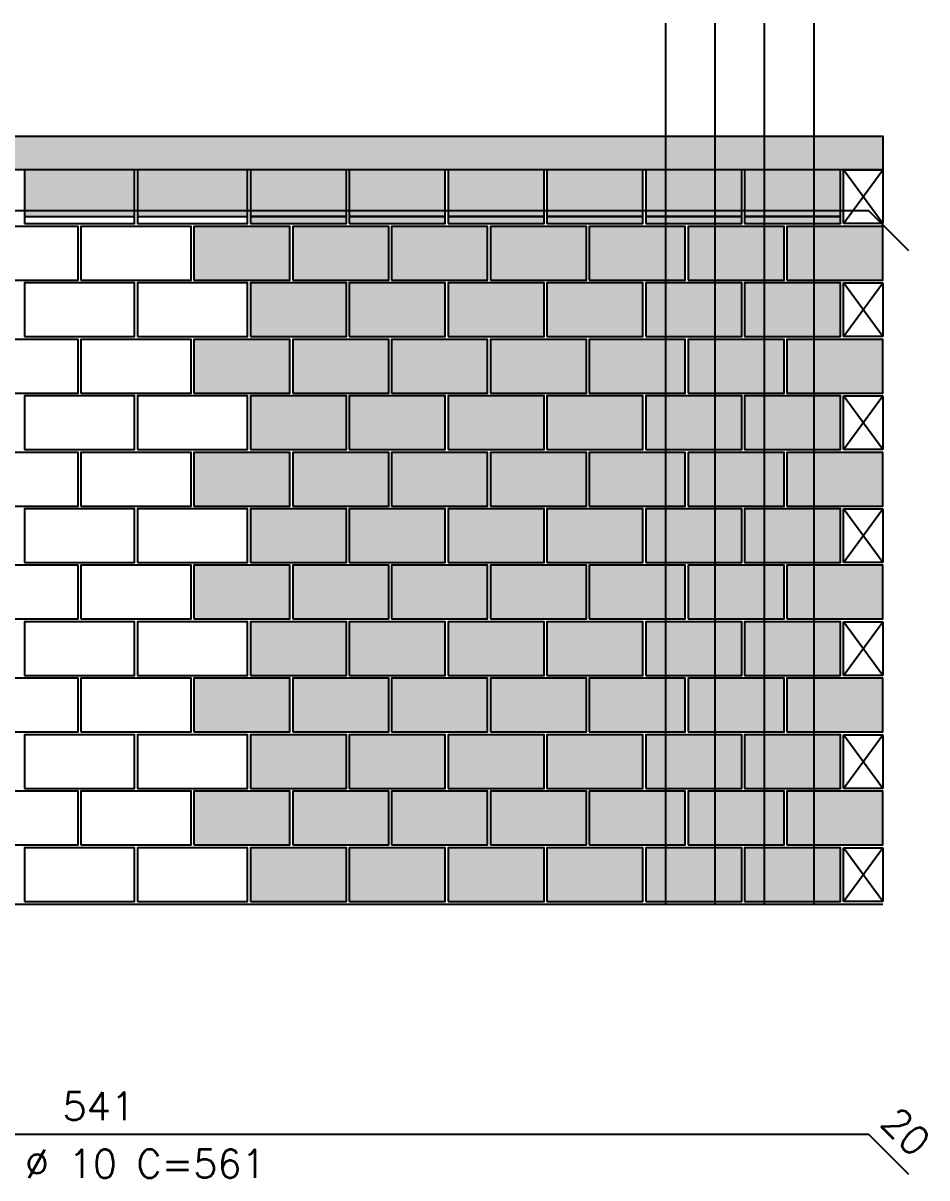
# Model space of a CAD drawing. Extents: x -1.9 to 86, y -1.6 to 60.9.
# Drawn here: x 25.78 to 32.18, y 45.17 to 53.35 of the extents above; entities that cross this region are included whole.
import ezdxf

# ---------------------------------------------------------------- set-up
doc = ezdxf.new("R2010")
doc.units = 0
doc.header["$MEASUREMENT"] = 0
for name, color, linetype in [('PENA_01', 1, 'CONTINUOUS'), ('PENA_02', 2, 'CONTINUOUS'), ('PENA_03', 3, 'CONTINUOUS'), ('PENA_05', 5, 'CONTINUOUS'), ('PENA_09', 254, 'CONTINUOUS'), ('PENA_11', 252, 'CONTINUOUS'), ('PENA_21', 100, 'CONTINUOUS')]:
    doc.layers.add(name, color=color, linetype=linetype)
doc.styles.get("Standard").update_dxf_attribs({"font": 'ROMANS.SHX'})

msp = doc.modelspace()

# ---------------------------------------------------------------- linework, layer by layer
at = {"layer": 'PENA_01', "linetype": 'Continuous'}
for p, q in [((25.787, 51.9772), (26.567, 51.9772)), ((26.587, 51.9772), (27.367, 51.9772)), ((27.387, 51.9772), (28.067, 51.9772)), ((28.087, 51.9772), (28.767, 51.9772)), ((28.787, 51.9772), (29.467, 51.9772)), ((29.487, 51.9772), (30.167, 51.9772)), ((30.187, 51.9772), (30.867, 51.9772)), ((30.887, 51.9772), (31.567, 51.9772))]:
    msp.add_line(p, q, dxfattribs=at)
at = {"layer": 'PENA_02', "linetype": 'Continuous'}
for p, q in [((31.587, 51.9272), (31.587, 52.3072)), ((31.587, 52.3072), (31.867, 52.3072)), ((31.867, 52.3072), (31.867, 51.9272)), ((31.867, 51.9272), (31.587, 51.9272)), ((31.587, 51.1272), (31.587, 51.5072)), ((31.587, 51.5072), (31.867, 51.5072)), ((31.867, 51.5072), (31.867, 51.1272)), ((31.867, 51.1272), (31.587, 51.1272)), ((31.587, 50.3272), (31.587, 50.7072)), ((31.587, 50.7072), (31.867, 50.7072)), ((31.867, 50.7072), (31.867, 50.3272)), ((31.867, 50.3272), (31.587, 50.3272)), ((31.587, 49.5272), (31.587, 49.9072)), ((31.587, 49.9072), (31.867, 49.9072)), ((31.867, 49.9072), (31.867, 49.5272)), ((31.867, 49.5272), (31.587, 49.5272)), ((31.587, 48.7272), (31.587, 49.1072)), ((31.587, 49.1072), (31.867, 49.1072)), ((31.867, 49.1072), (31.867, 48.7272)), ((31.867, 48.7272), (31.587, 48.7272)), ((31.587, 47.9272), (31.587, 48.3072)), ((31.587, 48.3072), (31.867, 48.3072)), ((31.867, 48.3072), (31.867, 47.9272)), ((31.867, 47.9272), (31.587, 47.9272)), ((31.587, 47.1272), (31.587, 47.5072)), ((31.587, 47.5072), (31.867, 47.5072)), ((31.867, 47.5072), (31.867, 47.1272)), ((31.867, 47.1272), (31.587, 47.1272)), ((8.887, 47.1072), (31.867, 47.1072))]:
    msp.add_line(p, q, dxfattribs=at)
for points in [[(8.887, 52.3072), (8.887, 52.5472), (31.867, 52.5472), (31.867, 52.3072), (8.887, 52.3072)], [(25.787, 51.9272), (26.567, 51.9272), (26.567, 52.3072), (25.787, 52.3072), (25.787, 51.9272)], [(26.587, 51.9272), (27.367, 51.9272), (27.367, 52.3072), (26.587, 52.3072), (26.587, 51.9272)], [(27.387, 51.9272), (28.067, 51.9272), (28.067, 52.3072), (27.387, 52.3072), (27.387, 51.9272)], [(28.087, 51.9272), (28.767, 51.9272), (28.767, 52.3072), (28.087, 52.3072), (28.087, 51.9272)], [(28.787, 51.9272), (29.467, 51.9272), (29.467, 52.3072), (28.787, 52.3072), (28.787, 51.9272)], [(29.487, 51.9272), (30.167, 51.9272), (30.167, 52.3072), (29.487, 52.3072), (29.487, 51.9272)], [(30.187, 51.9272), (30.867, 51.9272), (30.867, 52.3072), (30.187, 52.3072), (30.187, 51.9272)], [(30.887, 51.9272), (31.567, 51.9272), (31.567, 52.3072), (30.887, 52.3072), (30.887, 51.9272)], [(25.387, 51.5272), (26.167, 51.5272), (26.167, 51.9072), (25.387, 51.9072), (25.387, 51.5272)], [(26.187, 51.5272), (26.967, 51.5272), (26.967, 51.9072), (26.187, 51.9072), (26.187, 51.5272)], [(26.987, 51.5272), (27.667, 51.5272), (27.667, 51.9072), (26.987, 51.9072), (26.987, 51.5272)], [(27.687, 51.5272), (28.367, 51.5272), (28.367, 51.9072), (27.687, 51.9072), (27.687, 51.5272)], [(28.387, 51.5272), (29.067, 51.5272), (29.067, 51.9072), (28.387, 51.9072), (28.387, 51.5272)], [(29.087, 51.5272), (29.767, 51.5272), (29.767, 51.9072), (29.087, 51.9072), (29.087, 51.5272)], [(29.787, 51.5272), (30.467, 51.5272), (30.467, 51.9072), (29.787, 51.9072), (29.787, 51.5272)], [(30.487, 51.5272), (31.167, 51.5272), (31.167, 51.9072), (30.487, 51.9072), (30.487, 51.5272)], [(31.187, 51.5272), (31.867, 51.5272), (31.867, 51.9072), (31.187, 51.9072), (31.187, 51.5272)], [(25.787, 51.1272), (26.567, 51.1272), (26.567, 51.5072), (25.787, 51.5072), (25.787, 51.1272)], [(26.587, 51.1272), (27.367, 51.1272), (27.367, 51.5072), (26.587, 51.5072), (26.587, 51.1272)], [(27.387, 51.1272), (28.067, 51.1272), (28.067, 51.5072), (27.387, 51.5072), (27.387, 51.1272)], [(28.087, 51.1272), (28.767, 51.1272), (28.767, 51.5072), (28.087, 51.5072), (28.087, 51.1272)], [(28.787, 51.1272), (29.467, 51.1272), (29.467, 51.5072), (28.787, 51.5072), (28.787, 51.1272)], [(29.487, 51.1272), (30.167, 51.1272), (30.167, 51.5072), (29.487, 51.5072), (29.487, 51.1272)], [(30.187, 51.1272), (30.867, 51.1272), (30.867, 51.5072), (30.187, 51.5072), (30.187, 51.1272)], [(30.887, 51.1272), (31.567, 51.1272), (31.567, 51.5072), (30.887, 51.5072), (30.887, 51.1272)], [(25.387, 50.7272), (26.167, 50.7272), (26.167, 51.1072), (25.387, 51.1072), (25.387, 50.7272)], [(26.187, 50.7272), (26.967, 50.7272), (26.967, 51.1072), (26.187, 51.1072), (26.187, 50.7272)], [(26.987, 50.7272), (27.667, 50.7272), (27.667, 51.1072), (26.987, 51.1072), (26.987, 50.7272)], [(27.687, 50.7272), (28.367, 50.7272), (28.367, 51.1072), (27.687, 51.1072), (27.687, 50.7272)], [(28.387, 50.7272), (29.067, 50.7272), (29.067, 51.1072), (28.387, 51.1072), (28.387, 50.7272)], [(29.087, 50.7272), (29.767, 50.7272), (29.767, 51.1072), (29.087, 51.1072), (29.087, 50.7272)], [(29.787, 50.7272), (30.467, 50.7272), (30.467, 51.1072), (29.787, 51.1072), (29.787, 50.7272)], [(30.487, 50.7272), (31.167, 50.7272), (31.167, 51.1072), (30.487, 51.1072), (30.487, 50.7272)], [(31.187, 50.7272), (31.867, 50.7272), (31.867, 51.1072), (31.187, 51.1072), (31.187, 50.7272)], [(25.787, 50.3272), (26.567, 50.3272), (26.567, 50.7072), (25.787, 50.7072), (25.787, 50.3272)], [(26.587, 50.3272), (27.367, 50.3272), (27.367, 50.7072), (26.587, 50.7072), (26.587, 50.3272)], [(27.387, 50.3272), (28.067, 50.3272), (28.067, 50.7072), (27.387, 50.7072), (27.387, 50.3272)], [(28.087, 50.3272), (28.767, 50.3272), (28.767, 50.7072), (28.087, 50.7072), (28.087, 50.3272)], [(28.787, 50.3272), (29.467, 50.3272), (29.467, 50.7072), (28.787, 50.7072), (28.787, 50.3272)], [(29.487, 50.3272), (30.167, 50.3272), (30.167, 50.7072), (29.487, 50.7072), (29.487, 50.3272)], [(30.187, 50.3272), (30.867, 50.3272), (30.867, 50.7072), (30.187, 50.7072), (30.187, 50.3272)], [(30.887, 50.3272), (31.567, 50.3272), (31.567, 50.7072), (30.887, 50.7072), (30.887, 50.3272)], [(25.387, 49.9272), (26.167, 49.9272), (26.167, 50.3072), (25.387, 50.3072), (25.387, 49.9272)], [(26.187, 49.9272), (26.967, 49.9272), (26.967, 50.3072), (26.187, 50.3072), (26.187, 49.9272)], [(26.987, 49.9272), (27.667, 49.9272), (27.667, 50.3072), (26.987, 50.3072), (26.987, 49.9272)], [(27.687, 49.9272), (28.367, 49.9272), (28.367, 50.3072), (27.687, 50.3072), (27.687, 49.9272)], [(28.387, 49.9272), (29.067, 49.9272), (29.067, 50.3072), (28.387, 50.3072), (28.387, 49.9272)], [(29.087, 49.9272), (29.767, 49.9272), (29.767, 50.3072), (29.087, 50.3072), (29.087, 49.9272)], [(29.787, 49.9272), (30.467, 49.9272), (30.467, 50.3072), (29.787, 50.3072), (29.787, 49.9272)], [(30.487, 49.9272), (31.167, 49.9272), (31.167, 50.3072), (30.487, 50.3072), (30.487, 49.9272)], [(31.187, 49.9272), (31.867, 49.9272), (31.867, 50.3072), (31.187, 50.3072), (31.187, 49.9272)], [(25.787, 49.5272), (26.567, 49.5272), (26.567, 49.9072), (25.787, 49.9072), (25.787, 49.5272)], [(26.587, 49.5272), (27.367, 49.5272), (27.367, 49.9072), (26.587, 49.9072), (26.587, 49.5272)], [(27.387, 49.5272), (28.067, 49.5272), (28.067, 49.9072), (27.387, 49.9072), (27.387, 49.5272)], [(28.087, 49.5272), (28.767, 49.5272), (28.767, 49.9072), (28.087, 49.9072), (28.087, 49.5272)], [(28.787, 49.5272), (29.467, 49.5272), (29.467, 49.9072), (28.787, 49.9072), (28.787, 49.5272)], [(29.487, 49.5272), (30.167, 49.5272), (30.167, 49.9072), (29.487, 49.9072), (29.487, 49.5272)], [(30.187, 49.5272), (30.867, 49.5272), (30.867, 49.9072), (30.187, 49.9072), (30.187, 49.5272)], [(30.887, 49.5272), (31.567, 49.5272), (31.567, 49.9072), (30.887, 49.9072), (30.887, 49.5272)], [(25.387, 49.1272), (26.167, 49.1272), (26.167, 49.5072), (25.387, 49.5072), (25.387, 49.1272)], [(26.187, 49.1272), (26.967, 49.1272), (26.967, 49.5072), (26.187, 49.5072), (26.187, 49.1272)], [(26.987, 49.1272), (27.667, 49.1272), (27.667, 49.5072), (26.987, 49.5072), (26.987, 49.1272)], [(27.687, 49.1272), (28.367, 49.1272), (28.367, 49.5072), (27.687, 49.5072), (27.687, 49.1272)], [(28.387, 49.1272), (29.067, 49.1272), (29.067, 49.5072), (28.387, 49.5072), (28.387, 49.1272)], [(29.087, 49.1272), (29.767, 49.1272), (29.767, 49.5072), (29.087, 49.5072), (29.087, 49.1272)], [(29.787, 49.1272), (30.467, 49.1272), (30.467, 49.5072), (29.787, 49.5072), (29.787, 49.1272)], [(30.487, 49.1272), (31.167, 49.1272), (31.167, 49.5072), (30.487, 49.5072), (30.487, 49.1272)], [(31.187, 49.1272), (31.867, 49.1272), (31.867, 49.5072), (31.187, 49.5072), (31.187, 49.1272)], [(25.787, 48.7272), (26.567, 48.7272), (26.567, 49.1072), (25.787, 49.1072), (25.787, 48.7272)], [(26.587, 48.7272), (27.367, 48.7272), (27.367, 49.1072), (26.587, 49.1072), (26.587, 48.7272)], [(27.387, 48.7272), (28.067, 48.7272), (28.067, 49.1072), (27.387, 49.1072), (27.387, 48.7272)], [(28.087, 48.7272), (28.767, 48.7272), (28.767, 49.1072), (28.087, 49.1072), (28.087, 48.7272)], [(28.787, 48.7272), (29.467, 48.7272), (29.467, 49.1072), (28.787, 49.1072), (28.787, 48.7272)], [(29.487, 48.7272), (30.167, 48.7272), (30.167, 49.1072), (29.487, 49.1072), (29.487, 48.7272)], [(30.187, 48.7272), (30.867, 48.7272), (30.867, 49.1072), (30.187, 49.1072), (30.187, 48.7272)], [(30.887, 48.7272), (31.567, 48.7272), (31.567, 49.1072), (30.887, 49.1072), (30.887, 48.7272)], [(25.387, 48.3272), (26.167, 48.3272), (26.167, 48.7072), (25.387, 48.7072), (25.387, 48.3272)], [(26.187, 48.3272), (26.967, 48.3272), (26.967, 48.7072), (26.187, 48.7072), (26.187, 48.3272)], [(26.987, 48.3272), (27.667, 48.3272), (27.667, 48.7072), (26.987, 48.7072), (26.987, 48.3272)], [(27.687, 48.3272), (28.367, 48.3272), (28.367, 48.7072), (27.687, 48.7072), (27.687, 48.3272)], [(28.387, 48.3272), (29.067, 48.3272), (29.067, 48.7072), (28.387, 48.7072), (28.387, 48.3272)], [(29.087, 48.3272), (29.767, 48.3272), (29.767, 48.7072), (29.087, 48.7072), (29.087, 48.3272)], [(29.787, 48.3272), (30.467, 48.3272), (30.467, 48.7072), (29.787, 48.7072), (29.787, 48.3272)], [(30.487, 48.3272), (31.167, 48.3272), (31.167, 48.7072), (30.487, 48.7072), (30.487, 48.3272)], [(31.187, 48.3272), (31.867, 48.3272), (31.867, 48.7072), (31.187, 48.7072), (31.187, 48.3272)], [(25.787, 47.9272), (26.567, 47.9272), (26.567, 48.3072), (25.787, 48.3072), (25.787, 47.9272)], [(26.587, 47.9272), (27.367, 47.9272), (27.367, 48.3072), (26.587, 48.3072), (26.587, 47.9272)], [(27.387, 47.9272), (28.067, 47.9272), (28.067, 48.3072), (27.387, 48.3072), (27.387, 47.9272)], [(28.087, 47.9272), (28.767, 47.9272), (28.767, 48.3072), (28.087, 48.3072), (28.087, 47.9272)], [(28.787, 47.9272), (29.467, 47.9272), (29.467, 48.3072), (28.787, 48.3072), (28.787, 47.9272)], [(29.487, 47.9272), (30.167, 47.9272), (30.167, 48.3072), (29.487, 48.3072), (29.487, 47.9272)], [(30.187, 47.9272), (30.867, 47.9272), (30.867, 48.3072), (30.187, 48.3072), (30.187, 47.9272)], [(30.887, 47.9272), (31.567, 47.9272), (31.567, 48.3072), (30.887, 48.3072), (30.887, 47.9272)], [(25.387, 47.5272), (26.167, 47.5272), (26.167, 47.9072), (25.387, 47.9072), (25.387, 47.5272)], [(26.187, 47.5272), (26.967, 47.5272), (26.967, 47.9072), (26.187, 47.9072), (26.187, 47.5272)], [(26.987, 47.5272), (27.667, 47.5272), (27.667, 47.9072), (26.987, 47.9072), (26.987, 47.5272)], [(27.687, 47.5272), (28.367, 47.5272), (28.367, 47.9072), (27.687, 47.9072), (27.687, 47.5272)], [(28.387, 47.5272), (29.067, 47.5272), (29.067, 47.9072), (28.387, 47.9072), (28.387, 47.5272)], [(29.087, 47.5272), (29.767, 47.5272), (29.767, 47.9072), (29.087, 47.9072), (29.087, 47.5272)], [(29.787, 47.5272), (30.467, 47.5272), (30.467, 47.9072), (29.787, 47.9072), (29.787, 47.5272)], [(30.487, 47.5272), (31.167, 47.5272), (31.167, 47.9072), (30.487, 47.9072), (30.487, 47.5272)], [(31.187, 47.5272), (31.867, 47.5272), (31.867, 47.9072), (31.187, 47.9072), (31.187, 47.5272)], [(25.787, 47.1272), (26.567, 47.1272), (26.567, 47.5072), (25.787, 47.5072), (25.787, 47.1272)], [(26.587, 47.1272), (27.367, 47.1272), (27.367, 47.5072), (26.587, 47.5072), (26.587, 47.1272)], [(27.387, 47.1272), (28.067, 47.1272), (28.067, 47.5072), (27.387, 47.5072), (27.387, 47.1272)], [(28.087, 47.1272), (28.767, 47.1272), (28.767, 47.5072), (28.087, 47.5072), (28.087, 47.1272)], [(28.787, 47.1272), (29.467, 47.1272), (29.467, 47.5072), (28.787, 47.5072), (28.787, 47.1272)], [(29.487, 47.1272), (30.167, 47.1272), (30.167, 47.5072), (29.487, 47.5072), (29.487, 47.1272)], [(30.187, 47.1272), (30.867, 47.1272), (30.867, 47.5072), (30.187, 47.5072), (30.187, 47.1272)], [(30.887, 47.1272), (31.567, 47.1272), (31.567, 47.5072), (30.887, 47.5072), (30.887, 47.1272)]]:
    msp.add_lwpolyline(points, dxfattribs=at)
at = {"layer": 'PENA_03', "linetype": 'Continuous'}
for p, q in [((31.867, 51.9272), (31.587, 52.3072)), ((31.587, 51.9272), (31.867, 52.3072)), ((31.867, 51.1272), (31.587, 51.5072)), ((31.587, 51.1272), (31.867, 51.5072)), ((31.867, 50.3272), (31.587, 50.7072)), ((31.587, 50.3272), (31.867, 50.7072)), ((31.867, 49.5272), (31.587, 49.9072)), ((31.587, 49.5272), (31.867, 49.9072)), ((31.867, 48.7272), (31.587, 49.1072)), ((31.587, 48.7272), (31.867, 49.1072)), ((31.867, 47.9272), (31.587, 48.3072)), ((31.587, 47.9272), (31.867, 48.3072)), ((31.867, 47.1272), (31.587, 47.5072)), ((31.587, 47.1272), (31.867, 47.5072))]:
    msp.add_line(p, q, dxfattribs=at)
at = {"layer": 'PENA_05', "linetype": 'Continuous'}
for p, q in [((31.767, 52.0172), (20.9448, 52.0172)), ((32.0499, 51.7344), (31.767, 52.0172)), ((31.767, 45.4769), (20.9448, 45.4769)), ((32.0499, 45.1941), (31.767, 45.4769))]:
    msp.add_line(p, q, dxfattribs=at)
for points in [[(30.327, 53.3472), (30.327, 47.1072)], [(30.677, 53.3472), (30.677, 47.1072)], [(31.027, 53.3472), (31.027, 47.1072)], [(31.377, 53.3472), (31.377, 47.1072)]]:
    msp.add_lwpolyline(points, dxfattribs=at)
at = {"layer": 'PENA_09', "linetype": 'Continuous'}
for points in [[(25.787, 51.9772), (26.567, 51.9772), (26.567, 52.3072), (25.787, 52.3072), (25.787, 51.9772)], [(26.587, 51.9772), (27.367, 51.9772), (27.367, 52.3072), (26.587, 52.3072), (26.587, 51.9772)], [(27.387, 51.9772), (28.067, 51.9772), (28.067, 52.3072), (27.387, 52.3072), (27.387, 51.9772)], [(28.087, 51.9772), (28.767, 51.9772), (28.767, 52.3072), (28.087, 52.3072), (28.087, 51.9772)], [(28.787, 51.9772), (29.467, 51.9772), (29.467, 52.3072), (28.787, 52.3072), (28.787, 51.9772)], [(29.487, 51.9772), (30.167, 51.9772), (30.167, 52.3072), (29.487, 52.3072), (29.487, 51.9772)], [(30.187, 51.9772), (30.867, 51.9772), (30.867, 52.3072), (30.187, 52.3072), (30.187, 51.9772)], [(30.887, 51.9772), (31.567, 51.9772), (31.567, 52.3072), (30.887, 52.3072), (30.887, 51.9772)]]:
    msp.add_lwpolyline(points, dxfattribs=at)
for points in [[(25.787, 51.9772), (26.567, 51.9772), (26.567, 52.3072)], [(25.787, 51.9772), (26.567, 52.3072), (25.787, 52.3072)], [(25.787, 51.9772), (25.787, 52.3072), (25.787, 51.9772)], [(26.587, 51.9772), (27.367, 51.9772), (27.367, 52.3072)], [(26.587, 51.9772), (27.367, 52.3072), (26.587, 52.3072)], [(26.587, 51.9772), (26.587, 52.3072), (26.587, 51.9772)], [(27.387, 51.9772), (28.067, 51.9772), (28.067, 52.3072)], [(27.387, 51.9772), (28.067, 52.3072), (27.387, 52.3072)], [(27.387, 51.9772), (27.387, 52.3072), (27.387, 51.9772)], [(28.087, 51.9772), (28.767, 51.9772), (28.767, 52.3072)], [(28.087, 51.9772), (28.767, 52.3072), (28.087, 52.3072)], [(28.087, 51.9772), (28.087, 52.3072), (28.087, 51.9772)], [(28.787, 51.9772), (29.467, 51.9772), (29.467, 52.3072)], [(28.787, 51.9772), (29.467, 52.3072), (28.787, 52.3072)], [(28.787, 51.9772), (28.787, 52.3072), (28.787, 51.9772)], [(29.487, 51.9772), (30.167, 51.9772), (30.167, 52.3072)], [(29.487, 51.9772), (30.167, 52.3072), (29.487, 52.3072)], [(29.487, 51.9772), (29.487, 52.3072), (29.487, 51.9772)], [(30.187, 51.9772), (30.867, 51.9772), (30.867, 52.3072)], [(30.187, 51.9772), (30.867, 52.3072), (30.187, 52.3072)], [(30.187, 51.9772), (30.187, 52.3072), (30.187, 51.9772)], [(30.887, 51.9772), (31.567, 51.9772), (31.567, 52.3072)], [(30.887, 51.9772), (31.567, 52.3072), (30.887, 52.3072)], [(30.887, 51.9772), (30.887, 52.3072), (30.887, 51.9772)]]:
    msp.add_solid(points, dxfattribs=at)
at = {"layer": 'PENA_11', "linetype": 'Continuous'}
for points in [[(8.887, 52.3072), (8.887, 52.5472), (31.867, 52.5472)], [(8.887, 52.3072), (31.867, 52.5472), (31.867, 52.3072)], [(8.887, 52.3072), (31.867, 52.3072), (8.887, 52.3072)]]:
    msp.add_solid(points, dxfattribs=at)
at = {"layer": 'PENA_21', "linetype": 'Continuous'}
for points in [[(27.387, 51.9272), (28.067, 51.9272), (28.067, 51.9772), (27.387, 51.9772), (27.387, 51.9272)], [(28.087, 51.9272), (28.767, 51.9272), (28.767, 51.9772), (28.087, 51.9772), (28.087, 51.9272)], [(28.787, 51.9272), (29.467, 51.9272), (29.467, 51.9772), (28.787, 51.9772), (28.787, 51.9272)], [(29.487, 51.9272), (30.167, 51.9272), (30.167, 51.9772), (29.487, 51.9772), (29.487, 51.9272)], [(30.187, 51.9272), (30.867, 51.9272), (30.867, 51.9772), (30.187, 51.9772), (30.187, 51.9272)], [(30.887, 51.9272), (31.567, 51.9272), (31.567, 51.9772), (30.887, 51.9772), (30.887, 51.9272)], [(26.987, 51.5272), (27.667, 51.5272), (27.667, 51.9072), (26.987, 51.9072), (26.987, 51.5272)], [(27.687, 51.5272), (28.367, 51.5272), (28.367, 51.9072), (27.687, 51.9072), (27.687, 51.5272)], [(28.387, 51.5272), (29.067, 51.5272), (29.067, 51.9072), (28.387, 51.9072), (28.387, 51.5272)], [(29.087, 51.5272), (29.767, 51.5272), (29.767, 51.9072), (29.087, 51.9072), (29.087, 51.5272)], [(29.787, 51.5272), (30.467, 51.5272), (30.467, 51.9072), (29.787, 51.9072), (29.787, 51.5272)], [(30.487, 51.5272), (31.167, 51.5272), (31.167, 51.9072), (30.487, 51.9072), (30.487, 51.5272)], [(31.187, 51.5272), (31.867, 51.5272), (31.867, 51.9072), (31.187, 51.9072), (31.187, 51.5272)], [(27.387, 51.1272), (28.067, 51.1272), (28.067, 51.5072), (27.387, 51.5072), (27.387, 51.1272)], [(28.087, 51.1272), (28.767, 51.1272), (28.767, 51.5072), (28.087, 51.5072), (28.087, 51.1272)], [(28.787, 51.1272), (29.467, 51.1272), (29.467, 51.5072), (28.787, 51.5072), (28.787, 51.1272)], [(29.487, 51.1272), (30.167, 51.1272), (30.167, 51.5072), (29.487, 51.5072), (29.487, 51.1272)], [(30.187, 51.1272), (30.867, 51.1272), (30.867, 51.5072), (30.187, 51.5072), (30.187, 51.1272)], [(30.887, 51.1272), (31.567, 51.1272), (31.567, 51.5072), (30.887, 51.5072), (30.887, 51.1272)], [(26.987, 50.7272), (27.667, 50.7272), (27.667, 51.1072), (26.987, 51.1072), (26.987, 50.7272)], [(27.687, 50.7272), (28.367, 50.7272), (28.367, 51.1072), (27.687, 51.1072), (27.687, 50.7272)], [(28.387, 50.7272), (29.067, 50.7272), (29.067, 51.1072), (28.387, 51.1072), (28.387, 50.7272)], [(29.087, 50.7272), (29.767, 50.7272), (29.767, 51.1072), (29.087, 51.1072), (29.087, 50.7272)], [(29.787, 50.7272), (30.467, 50.7272), (30.467, 51.1072), (29.787, 51.1072), (29.787, 50.7272)], [(30.487, 50.7272), (31.167, 50.7272), (31.167, 51.1072), (30.487, 51.1072), (30.487, 50.7272)], [(31.187, 50.7272), (31.867, 50.7272), (31.867, 51.1072), (31.187, 51.1072), (31.187, 50.7272)], [(27.387, 50.3272), (28.067, 50.3272), (28.067, 50.7072), (27.387, 50.7072), (27.387, 50.3272)], [(28.087, 50.3272), (28.767, 50.3272), (28.767, 50.7072), (28.087, 50.7072), (28.087, 50.3272)], [(28.787, 50.3272), (29.467, 50.3272), (29.467, 50.7072), (28.787, 50.7072), (28.787, 50.3272)], [(29.487, 50.3272), (30.167, 50.3272), (30.167, 50.7072), (29.487, 50.7072), (29.487, 50.3272)], [(30.187, 50.3272), (30.867, 50.3272), (30.867, 50.7072), (30.187, 50.7072), (30.187, 50.3272)], [(30.887, 50.3272), (31.567, 50.3272), (31.567, 50.7072), (30.887, 50.7072), (30.887, 50.3272)], [(26.987, 49.9272), (27.667, 49.9272), (27.667, 50.3072), (26.987, 50.3072), (26.987, 49.9272)], [(27.687, 49.9272), (28.367, 49.9272), (28.367, 50.3072), (27.687, 50.3072), (27.687, 49.9272)], [(28.387, 49.9272), (29.067, 49.9272), (29.067, 50.3072), (28.387, 50.3072), (28.387, 49.9272)], [(29.087, 49.9272), (29.767, 49.9272), (29.767, 50.3072), (29.087, 50.3072), (29.087, 49.9272)], [(29.787, 49.9272), (30.467, 49.9272), (30.467, 50.3072), (29.787, 50.3072), (29.787, 49.9272)], [(30.487, 49.9272), (31.167, 49.9272), (31.167, 50.3072), (30.487, 50.3072), (30.487, 49.9272)], [(31.187, 49.9272), (31.867, 49.9272), (31.867, 50.3072), (31.187, 50.3072), (31.187, 49.9272)], [(27.387, 49.5272), (28.067, 49.5272), (28.067, 49.9072), (27.387, 49.9072), (27.387, 49.5272)], [(28.087, 49.5272), (28.767, 49.5272), (28.767, 49.9072), (28.087, 49.9072), (28.087, 49.5272)], [(28.787, 49.5272), (29.467, 49.5272), (29.467, 49.9072), (28.787, 49.9072), (28.787, 49.5272)], [(29.487, 49.5272), (30.167, 49.5272), (30.167, 49.9072), (29.487, 49.9072), (29.487, 49.5272)], [(30.187, 49.5272), (30.867, 49.5272), (30.867, 49.9072), (30.187, 49.9072), (30.187, 49.5272)], [(30.887, 49.5272), (31.567, 49.5272), (31.567, 49.9072), (30.887, 49.9072), (30.887, 49.5272)], [(26.987, 49.1272), (27.667, 49.1272), (27.667, 49.5072), (26.987, 49.5072), (26.987, 49.1272)], [(27.687, 49.1272), (28.367, 49.1272), (28.367, 49.5072), (27.687, 49.5072), (27.687, 49.1272)], [(28.387, 49.1272), (29.067, 49.1272), (29.067, 49.5072), (28.387, 49.5072), (28.387, 49.1272)], [(29.087, 49.1272), (29.767, 49.1272), (29.767, 49.5072), (29.087, 49.5072), (29.087, 49.1272)], [(29.787, 49.1272), (30.467, 49.1272), (30.467, 49.5072), (29.787, 49.5072), (29.787, 49.1272)], [(30.487, 49.1272), (31.167, 49.1272), (31.167, 49.5072), (30.487, 49.5072), (30.487, 49.1272)], [(31.187, 49.1272), (31.867, 49.1272), (31.867, 49.5072), (31.187, 49.5072), (31.187, 49.1272)], [(27.387, 48.7272), (28.067, 48.7272), (28.067, 49.1072), (27.387, 49.1072), (27.387, 48.7272)], [(28.087, 48.7272), (28.767, 48.7272), (28.767, 49.1072), (28.087, 49.1072), (28.087, 48.7272)], [(28.787, 48.7272), (29.467, 48.7272), (29.467, 49.1072), (28.787, 49.1072), (28.787, 48.7272)], [(29.487, 48.7272), (30.167, 48.7272), (30.167, 49.1072), (29.487, 49.1072), (29.487, 48.7272)], [(30.187, 48.7272), (30.867, 48.7272), (30.867, 49.1072), (30.187, 49.1072), (30.187, 48.7272)], [(30.887, 48.7272), (31.567, 48.7272), (31.567, 49.1072), (30.887, 49.1072), (30.887, 48.7272)], [(26.987, 48.3272), (27.667, 48.3272), (27.667, 48.7072), (26.987, 48.7072), (26.987, 48.3272)], [(27.687, 48.3272), (28.367, 48.3272), (28.367, 48.7072), (27.687, 48.7072), (27.687, 48.3272)], [(28.387, 48.3272), (29.067, 48.3272), (29.067, 48.7072), (28.387, 48.7072), (28.387, 48.3272)], [(29.087, 48.3272), (29.767, 48.3272), (29.767, 48.7072), (29.087, 48.7072), (29.087, 48.3272)], [(29.787, 48.3272), (30.467, 48.3272), (30.467, 48.7072), (29.787, 48.7072), (29.787, 48.3272)], [(30.487, 48.3272), (31.167, 48.3272), (31.167, 48.7072), (30.487, 48.7072), (30.487, 48.3272)], [(31.187, 48.3272), (31.867, 48.3272), (31.867, 48.7072), (31.187, 48.7072), (31.187, 48.3272)], [(27.387, 47.9272), (28.067, 47.9272), (28.067, 48.3072), (27.387, 48.3072), (27.387, 47.9272)], [(28.087, 47.9272), (28.767, 47.9272), (28.767, 48.3072), (28.087, 48.3072), (28.087, 47.9272)], [(28.787, 47.9272), (29.467, 47.9272), (29.467, 48.3072), (28.787, 48.3072), (28.787, 47.9272)], [(29.487, 47.9272), (30.167, 47.9272), (30.167, 48.3072), (29.487, 48.3072), (29.487, 47.9272)], [(30.187, 47.9272), (30.867, 47.9272), (30.867, 48.3072), (30.187, 48.3072), (30.187, 47.9272)], [(30.887, 47.9272), (31.567, 47.9272), (31.567, 48.3072), (30.887, 48.3072), (30.887, 47.9272)], [(26.987, 47.5272), (27.667, 47.5272), (27.667, 47.9072), (26.987, 47.9072), (26.987, 47.5272)], [(27.687, 47.5272), (28.367, 47.5272), (28.367, 47.9072), (27.687, 47.9072), (27.687, 47.5272)], [(28.387, 47.5272), (29.067, 47.5272), (29.067, 47.9072), (28.387, 47.9072), (28.387, 47.5272)], [(29.087, 47.5272), (29.767, 47.5272), (29.767, 47.9072), (29.087, 47.9072), (29.087, 47.5272)], [(29.787, 47.5272), (30.467, 47.5272), (30.467, 47.9072), (29.787, 47.9072), (29.787, 47.5272)], [(30.487, 47.5272), (31.167, 47.5272), (31.167, 47.9072), (30.487, 47.9072), (30.487, 47.5272)], [(31.187, 47.5272), (31.867, 47.5272), (31.867, 47.9072), (31.187, 47.9072), (31.187, 47.5272)], [(27.387, 47.1272), (28.067, 47.1272), (28.067, 47.5072), (27.387, 47.5072), (27.387, 47.1272)], [(28.087, 47.1272), (28.767, 47.1272), (28.767, 47.5072), (28.087, 47.5072), (28.087, 47.1272)], [(28.787, 47.1272), (29.467, 47.1272), (29.467, 47.5072), (28.787, 47.5072), (28.787, 47.1272)], [(29.487, 47.1272), (30.167, 47.1272), (30.167, 47.5072), (29.487, 47.5072), (29.487, 47.1272)], [(30.187, 47.1272), (30.867, 47.1272), (30.867, 47.5072), (30.187, 47.5072), (30.187, 47.1272)], [(30.887, 47.1272), (31.567, 47.1272), (31.567, 47.5072), (30.887, 47.5072), (30.887, 47.1272)]]:
    msp.add_lwpolyline(points, dxfattribs=at)
for points in [[(27.387, 51.9272), (28.067, 51.9272), (28.067, 51.9772)], [(27.387, 51.9272), (28.067, 51.9772), (27.387, 51.9772)], [(27.387, 51.9272), (27.387, 51.9772), (27.387, 51.9272)], [(28.087, 51.9272), (28.767, 51.9272), (28.767, 51.9772)], [(28.087, 51.9272), (28.767, 51.9772), (28.087, 51.9772)], [(28.087, 51.9272), (28.087, 51.9772), (28.087, 51.9272)], [(28.787, 51.9272), (29.467, 51.9272), (29.467, 51.9772)], [(28.787, 51.9272), (29.467, 51.9772), (28.787, 51.9772)], [(28.787, 51.9272), (28.787, 51.9772), (28.787, 51.9272)], [(29.487, 51.9272), (30.167, 51.9272), (30.167, 51.9772)], [(29.487, 51.9272), (30.167, 51.9772), (29.487, 51.9772)], [(29.487, 51.9272), (29.487, 51.9772), (29.487, 51.9272)], [(30.187, 51.9272), (30.867, 51.9272), (30.867, 51.9772)], [(30.187, 51.9272), (30.867, 51.9772), (30.187, 51.9772)], [(30.187, 51.9272), (30.187, 51.9772), (30.187, 51.9272)], [(30.887, 51.9272), (31.567, 51.9272), (31.567, 51.9772)], [(30.887, 51.9272), (31.567, 51.9772), (30.887, 51.9772)], [(30.887, 51.9272), (30.887, 51.9772), (30.887, 51.9272)], [(26.987, 51.5272), (27.667, 51.5272), (27.667, 51.9072)], [(26.987, 51.5272), (27.667, 51.9072), (26.987, 51.9072)], [(26.987, 51.5272), (26.987, 51.9072), (26.987, 51.5272)], [(27.687, 51.5272), (28.367, 51.5272), (28.367, 51.9072)], [(27.687, 51.5272), (28.367, 51.9072), (27.687, 51.9072)], [(27.687, 51.5272), (27.687, 51.9072), (27.687, 51.5272)], [(28.387, 51.5272), (29.067, 51.5272), (29.067, 51.9072)], [(28.387, 51.5272), (29.067, 51.9072), (28.387, 51.9072)], [(28.387, 51.5272), (28.387, 51.9072), (28.387, 51.5272)], [(29.087, 51.5272), (29.767, 51.5272), (29.767, 51.9072)], [(29.087, 51.5272), (29.767, 51.9072), (29.087, 51.9072)], [(29.087, 51.5272), (29.087, 51.9072), (29.087, 51.5272)], [(29.787, 51.5272), (30.467, 51.5272), (30.467, 51.9072)], [(29.787, 51.5272), (30.467, 51.9072), (29.787, 51.9072)], [(29.787, 51.5272), (29.787, 51.9072), (29.787, 51.5272)], [(30.487, 51.5272), (31.167, 51.5272), (31.167, 51.9072)], [(30.487, 51.5272), (31.167, 51.9072), (30.487, 51.9072)], [(30.487, 51.5272), (30.487, 51.9072), (30.487, 51.5272)], [(31.187, 51.5272), (31.867, 51.5272), (31.867, 51.9072)], [(31.187, 51.5272), (31.867, 51.9072), (31.187, 51.9072)], [(31.187, 51.5272), (31.187, 51.9072), (31.187, 51.5272)], [(27.387, 51.1272), (28.067, 51.1272), (28.067, 51.5072)], [(27.387, 51.1272), (28.067, 51.5072), (27.387, 51.5072)], [(27.387, 51.1272), (27.387, 51.5072), (27.387, 51.1272)], [(28.087, 51.1272), (28.767, 51.1272), (28.767, 51.5072)], [(28.087, 51.1272), (28.767, 51.5072), (28.087, 51.5072)], [(28.087, 51.1272), (28.087, 51.5072), (28.087, 51.1272)], [(28.787, 51.1272), (29.467, 51.1272), (29.467, 51.5072)], [(28.787, 51.1272), (29.467, 51.5072), (28.787, 51.5072)], [(28.787, 51.1272), (28.787, 51.5072), (28.787, 51.1272)], [(29.487, 51.1272), (30.167, 51.1272), (30.167, 51.5072)], [(29.487, 51.1272), (30.167, 51.5072), (29.487, 51.5072)], [(29.487, 51.1272), (29.487, 51.5072), (29.487, 51.1272)], [(30.187, 51.1272), (30.867, 51.1272), (30.867, 51.5072)], [(30.187, 51.1272), (30.867, 51.5072), (30.187, 51.5072)], [(30.187, 51.1272), (30.187, 51.5072), (30.187, 51.1272)], [(30.887, 51.1272), (31.567, 51.1272), (31.567, 51.5072)], [(30.887, 51.1272), (31.567, 51.5072), (30.887, 51.5072)], [(30.887, 51.1272), (30.887, 51.5072), (30.887, 51.1272)], [(26.987, 50.7272), (27.667, 50.7272), (27.667, 51.1072)], [(26.987, 50.7272), (27.667, 51.1072), (26.987, 51.1072)], [(26.987, 50.7272), (26.987, 51.1072), (26.987, 50.7272)], [(27.687, 50.7272), (28.367, 50.7272), (28.367, 51.1072)], [(27.687, 50.7272), (28.367, 51.1072), (27.687, 51.1072)], [(27.687, 50.7272), (27.687, 51.1072), (27.687, 50.7272)], [(28.387, 50.7272), (29.067, 50.7272), (29.067, 51.1072)], [(28.387, 50.7272), (29.067, 51.1072), (28.387, 51.1072)], [(28.387, 50.7272), (28.387, 51.1072), (28.387, 50.7272)], [(29.087, 50.7272), (29.767, 50.7272), (29.767, 51.1072)], [(29.087, 50.7272), (29.767, 51.1072), (29.087, 51.1072)], [(29.087, 50.7272), (29.087, 51.1072), (29.087, 50.7272)], [(29.787, 50.7272), (30.467, 50.7272), (30.467, 51.1072)], [(29.787, 50.7272), (30.467, 51.1072), (29.787, 51.1072)], [(29.787, 50.7272), (29.787, 51.1072), (29.787, 50.7272)], [(30.487, 50.7272), (31.167, 50.7272), (31.167, 51.1072)], [(30.487, 50.7272), (31.167, 51.1072), (30.487, 51.1072)], [(30.487, 50.7272), (30.487, 51.1072), (30.487, 50.7272)], [(31.187, 50.7272), (31.867, 50.7272), (31.867, 51.1072)], [(31.187, 50.7272), (31.867, 51.1072), (31.187, 51.1072)], [(31.187, 50.7272), (31.187, 51.1072), (31.187, 50.7272)], [(27.387, 50.3272), (28.067, 50.3272), (28.067, 50.7072)], [(27.387, 50.3272), (28.067, 50.7072), (27.387, 50.7072)], [(27.387, 50.3272), (27.387, 50.7072), (27.387, 50.3272)], [(28.087, 50.3272), (28.767, 50.3272), (28.767, 50.7072)], [(28.087, 50.3272), (28.767, 50.7072), (28.087, 50.7072)], [(28.087, 50.3272), (28.087, 50.7072), (28.087, 50.3272)], [(28.787, 50.3272), (29.467, 50.3272), (29.467, 50.7072)], [(28.787, 50.3272), (29.467, 50.7072), (28.787, 50.7072)], [(28.787, 50.3272), (28.787, 50.7072), (28.787, 50.3272)], [(29.487, 50.3272), (30.167, 50.3272), (30.167, 50.7072)], [(29.487, 50.3272), (30.167, 50.7072), (29.487, 50.7072)], [(29.487, 50.3272), (29.487, 50.7072), (29.487, 50.3272)], [(30.187, 50.3272), (30.867, 50.3272), (30.867, 50.7072)], [(30.187, 50.3272), (30.867, 50.7072), (30.187, 50.7072)], [(30.187, 50.3272), (30.187, 50.7072), (30.187, 50.3272)], [(30.887, 50.3272), (31.567, 50.3272), (31.567, 50.7072)], [(30.887, 50.3272), (31.567, 50.7072), (30.887, 50.7072)], [(30.887, 50.3272), (30.887, 50.7072), (30.887, 50.3272)], [(26.987, 49.9272), (27.667, 49.9272), (27.667, 50.3072)], [(26.987, 49.9272), (27.667, 50.3072), (26.987, 50.3072)], [(26.987, 49.9272), (26.987, 50.3072), (26.987, 49.9272)], [(27.687, 49.9272), (28.367, 49.9272), (28.367, 50.3072)], [(27.687, 49.9272), (28.367, 50.3072), (27.687, 50.3072)], [(27.687, 49.9272), (27.687, 50.3072), (27.687, 49.9272)], [(28.387, 49.9272), (29.067, 49.9272), (29.067, 50.3072)], [(28.387, 49.9272), (29.067, 50.3072), (28.387, 50.3072)], [(28.387, 49.9272), (28.387, 50.3072), (28.387, 49.9272)], [(29.087, 49.9272), (29.767, 49.9272), (29.767, 50.3072)], [(29.087, 49.9272), (29.767, 50.3072), (29.087, 50.3072)], [(29.087, 49.9272), (29.087, 50.3072), (29.087, 49.9272)], [(29.787, 49.9272), (30.467, 49.9272), (30.467, 50.3072)], [(29.787, 49.9272), (30.467, 50.3072), (29.787, 50.3072)], [(29.787, 49.9272), (29.787, 50.3072), (29.787, 49.9272)], [(30.487, 49.9272), (31.167, 49.9272), (31.167, 50.3072)], [(30.487, 49.9272), (31.167, 50.3072), (30.487, 50.3072)], [(30.487, 49.9272), (30.487, 50.3072), (30.487, 49.9272)], [(31.187, 49.9272), (31.867, 49.9272), (31.867, 50.3072)], [(31.187, 49.9272), (31.867, 50.3072), (31.187, 50.3072)], [(31.187, 49.9272), (31.187, 50.3072), (31.187, 49.9272)], [(27.387, 49.5272), (28.067, 49.5272), (28.067, 49.9072)], [(27.387, 49.5272), (28.067, 49.9072), (27.387, 49.9072)], [(27.387, 49.5272), (27.387, 49.9072), (27.387, 49.5272)], [(28.087, 49.5272), (28.767, 49.5272), (28.767, 49.9072)], [(28.087, 49.5272), (28.767, 49.9072), (28.087, 49.9072)], [(28.087, 49.5272), (28.087, 49.9072), (28.087, 49.5272)], [(28.787, 49.5272), (29.467, 49.5272), (29.467, 49.9072)], [(28.787, 49.5272), (29.467, 49.9072), (28.787, 49.9072)], [(28.787, 49.5272), (28.787, 49.9072), (28.787, 49.5272)], [(29.487, 49.5272), (30.167, 49.5272), (30.167, 49.9072)], [(29.487, 49.5272), (30.167, 49.9072), (29.487, 49.9072)], [(29.487, 49.5272), (29.487, 49.9072), (29.487, 49.5272)], [(30.187, 49.5272), (30.867, 49.5272), (30.867, 49.9072)], [(30.187, 49.5272), (30.867, 49.9072), (30.187, 49.9072)], [(30.187, 49.5272), (30.187, 49.9072), (30.187, 49.5272)], [(30.887, 49.5272), (31.567, 49.5272), (31.567, 49.9072)], [(30.887, 49.5272), (31.567, 49.9072), (30.887, 49.9072)], [(30.887, 49.5272), (30.887, 49.9072), (30.887, 49.5272)], [(26.987, 49.1272), (27.667, 49.1272), (27.667, 49.5072)], [(26.987, 49.1272), (27.667, 49.5072), (26.987, 49.5072)], [(26.987, 49.1272), (26.987, 49.5072), (26.987, 49.1272)], [(27.687, 49.1272), (28.367, 49.1272), (28.367, 49.5072)], [(27.687, 49.1272), (28.367, 49.5072), (27.687, 49.5072)], [(27.687, 49.1272), (27.687, 49.5072), (27.687, 49.1272)], [(28.387, 49.1272), (29.067, 49.1272), (29.067, 49.5072)], [(28.387, 49.1272), (29.067, 49.5072), (28.387, 49.5072)], [(28.387, 49.1272), (28.387, 49.5072), (28.387, 49.1272)], [(29.087, 49.1272), (29.767, 49.1272), (29.767, 49.5072)], [(29.087, 49.1272), (29.767, 49.5072), (29.087, 49.5072)], [(29.087, 49.1272), (29.087, 49.5072), (29.087, 49.1272)], [(29.787, 49.1272), (30.467, 49.1272), (30.467, 49.5072)], [(29.787, 49.1272), (30.467, 49.5072), (29.787, 49.5072)], [(29.787, 49.1272), (29.787, 49.5072), (29.787, 49.1272)], [(30.487, 49.1272), (31.167, 49.1272), (31.167, 49.5072)], [(30.487, 49.1272), (31.167, 49.5072), (30.487, 49.5072)], [(30.487, 49.1272), (30.487, 49.5072), (30.487, 49.1272)], [(31.187, 49.1272), (31.867, 49.1272), (31.867, 49.5072)], [(31.187, 49.1272), (31.867, 49.5072), (31.187, 49.5072)], [(31.187, 49.1272), (31.187, 49.5072), (31.187, 49.1272)], [(27.387, 48.7272), (28.067, 48.7272), (28.067, 49.1072)], [(27.387, 48.7272), (28.067, 49.1072), (27.387, 49.1072)], [(27.387, 48.7272), (27.387, 49.1072), (27.387, 48.7272)], [(28.087, 48.7272), (28.767, 48.7272), (28.767, 49.1072)], [(28.087, 48.7272), (28.767, 49.1072), (28.087, 49.1072)], [(28.087, 48.7272), (28.087, 49.1072), (28.087, 48.7272)], [(28.787, 48.7272), (29.467, 48.7272), (29.467, 49.1072)], [(28.787, 48.7272), (29.467, 49.1072), (28.787, 49.1072)], [(28.787, 48.7272), (28.787, 49.1072), (28.787, 48.7272)], [(29.487, 48.7272), (30.167, 48.7272), (30.167, 49.1072)], [(29.487, 48.7272), (30.167, 49.1072), (29.487, 49.1072)], [(29.487, 48.7272), (29.487, 49.1072), (29.487, 48.7272)], [(30.187, 48.7272), (30.867, 48.7272), (30.867, 49.1072)], [(30.187, 48.7272), (30.867, 49.1072), (30.187, 49.1072)], [(30.187, 48.7272), (30.187, 49.1072), (30.187, 48.7272)], [(30.887, 48.7272), (31.567, 48.7272), (31.567, 49.1072)], [(30.887, 48.7272), (31.567, 49.1072), (30.887, 49.1072)], [(30.887, 48.7272), (30.887, 49.1072), (30.887, 48.7272)], [(26.987, 48.3272), (27.667, 48.3272), (27.667, 48.7072)], [(26.987, 48.3272), (27.667, 48.7072), (26.987, 48.7072)], [(26.987, 48.3272), (26.987, 48.7072), (26.987, 48.3272)], [(27.687, 48.3272), (28.367, 48.3272), (28.367, 48.7072)], [(27.687, 48.3272), (28.367, 48.7072), (27.687, 48.7072)], [(27.687, 48.3272), (27.687, 48.7072), (27.687, 48.3272)], [(28.387, 48.3272), (29.067, 48.3272), (29.067, 48.7072)], [(28.387, 48.3272), (29.067, 48.7072), (28.387, 48.7072)], [(28.387, 48.3272), (28.387, 48.7072), (28.387, 48.3272)], [(29.087, 48.3272), (29.767, 48.3272), (29.767, 48.7072)], [(29.087, 48.3272), (29.767, 48.7072), (29.087, 48.7072)], [(29.087, 48.3272), (29.087, 48.7072), (29.087, 48.3272)], [(29.787, 48.3272), (30.467, 48.3272), (30.467, 48.7072)], [(29.787, 48.3272), (30.467, 48.7072), (29.787, 48.7072)], [(29.787, 48.3272), (29.787, 48.7072), (29.787, 48.3272)], [(30.487, 48.3272), (31.167, 48.3272), (31.167, 48.7072)], [(30.487, 48.3272), (31.167, 48.7072), (30.487, 48.7072)], [(30.487, 48.3272), (30.487, 48.7072), (30.487, 48.3272)], [(31.187, 48.3272), (31.867, 48.3272), (31.867, 48.7072)], [(31.187, 48.3272), (31.867, 48.7072), (31.187, 48.7072)], [(31.187, 48.3272), (31.187, 48.7072), (31.187, 48.3272)], [(27.387, 47.9272), (28.067, 47.9272), (28.067, 48.3072)], [(27.387, 47.9272), (28.067, 48.3072), (27.387, 48.3072)], [(27.387, 47.9272), (27.387, 48.3072), (27.387, 47.9272)], [(28.087, 47.9272), (28.767, 47.9272), (28.767, 48.3072)], [(28.087, 47.9272), (28.767, 48.3072), (28.087, 48.3072)], [(28.087, 47.9272), (28.087, 48.3072), (28.087, 47.9272)], [(28.787, 47.9272), (29.467, 47.9272), (29.467, 48.3072)], [(28.787, 47.9272), (29.467, 48.3072), (28.787, 48.3072)], [(28.787, 47.9272), (28.787, 48.3072), (28.787, 47.9272)], [(29.487, 47.9272), (30.167, 47.9272), (30.167, 48.3072)], [(29.487, 47.9272), (30.167, 48.3072), (29.487, 48.3072)], [(29.487, 47.9272), (29.487, 48.3072), (29.487, 47.9272)], [(30.187, 47.9272), (30.867, 47.9272), (30.867, 48.3072)], [(30.187, 47.9272), (30.867, 48.3072), (30.187, 48.3072)], [(30.187, 47.9272), (30.187, 48.3072), (30.187, 47.9272)], [(30.887, 47.9272), (31.567, 47.9272), (31.567, 48.3072)], [(30.887, 47.9272), (31.567, 48.3072), (30.887, 48.3072)], [(30.887, 47.9272), (30.887, 48.3072), (30.887, 47.9272)], [(26.987, 47.5272), (27.667, 47.5272), (27.667, 47.9072)], [(26.987, 47.5272), (27.667, 47.9072), (26.987, 47.9072)], [(26.987, 47.5272), (26.987, 47.9072), (26.987, 47.5272)], [(27.687, 47.5272), (28.367, 47.5272), (28.367, 47.9072)], [(27.687, 47.5272), (28.367, 47.9072), (27.687, 47.9072)], [(27.687, 47.5272), (27.687, 47.9072), (27.687, 47.5272)], [(28.387, 47.5272), (29.067, 47.5272), (29.067, 47.9072)], [(28.387, 47.5272), (29.067, 47.9072), (28.387, 47.9072)], [(28.387, 47.5272), (28.387, 47.9072), (28.387, 47.5272)], [(29.087, 47.5272), (29.767, 47.5272), (29.767, 47.9072)], [(29.087, 47.5272), (29.767, 47.9072), (29.087, 47.9072)], [(29.087, 47.5272), (29.087, 47.9072), (29.087, 47.5272)], [(29.787, 47.5272), (30.467, 47.5272), (30.467, 47.9072)], [(29.787, 47.5272), (30.467, 47.9072), (29.787, 47.9072)], [(29.787, 47.5272), (29.787, 47.9072), (29.787, 47.5272)], [(30.487, 47.5272), (31.167, 47.5272), (31.167, 47.9072)], [(30.487, 47.5272), (31.167, 47.9072), (30.487, 47.9072)], [(30.487, 47.5272), (30.487, 47.9072), (30.487, 47.5272)], [(31.187, 47.5272), (31.867, 47.5272), (31.867, 47.9072)], [(31.187, 47.5272), (31.867, 47.9072), (31.187, 47.9072)], [(31.187, 47.5272), (31.187, 47.9072), (31.187, 47.5272)], [(27.387, 47.1272), (28.067, 47.1272), (28.067, 47.5072)], [(27.387, 47.1272), (28.067, 47.5072), (27.387, 47.5072)], [(27.387, 47.1272), (27.387, 47.5072), (27.387, 47.1272)], [(28.087, 47.1272), (28.767, 47.1272), (28.767, 47.5072)], [(28.087, 47.1272), (28.767, 47.5072), (28.087, 47.5072)], [(28.087, 47.1272), (28.087, 47.5072), (28.087, 47.1272)], [(28.787, 47.1272), (29.467, 47.1272), (29.467, 47.5072)], [(28.787, 47.1272), (29.467, 47.5072), (28.787, 47.5072)], [(28.787, 47.1272), (28.787, 47.5072), (28.787, 47.1272)], [(29.487, 47.1272), (30.167, 47.1272), (30.167, 47.5072)], [(29.487, 47.1272), (30.167, 47.5072), (29.487, 47.5072)], [(29.487, 47.1272), (29.487, 47.5072), (29.487, 47.1272)], [(30.187, 47.1272), (30.867, 47.1272), (30.867, 47.5072)], [(30.187, 47.1272), (30.867, 47.5072), (30.187, 47.5072)], [(30.187, 47.1272), (30.187, 47.5072), (30.187, 47.1272)], [(30.887, 47.1272), (31.567, 47.1272), (31.567, 47.5072)], [(30.887, 47.1272), (31.567, 47.5072), (30.887, 47.5072)], [(30.887, 47.1272), (30.887, 47.5072), (30.887, 47.1272)]]:
    msp.add_solid(points, dxfattribs=at)

# ---------------------------------------------------------------- texts
at = {"layer": 'PENA_03', "linetype": 'Continuous'}
for s, p in [('541', (26.0559, 45.5769)), ('1 N7 %%c 10 C=561', (24.9848, 45.1689))]:
    msp.add_text(s, height=0.2, dxfattribs=at).set_placement(p)
msp.add_text('20', height=0.2, rotation=315, dxfattribs=at).set_placement((31.8377, 45.5477))

doc.saveas('drawing.dxf')
